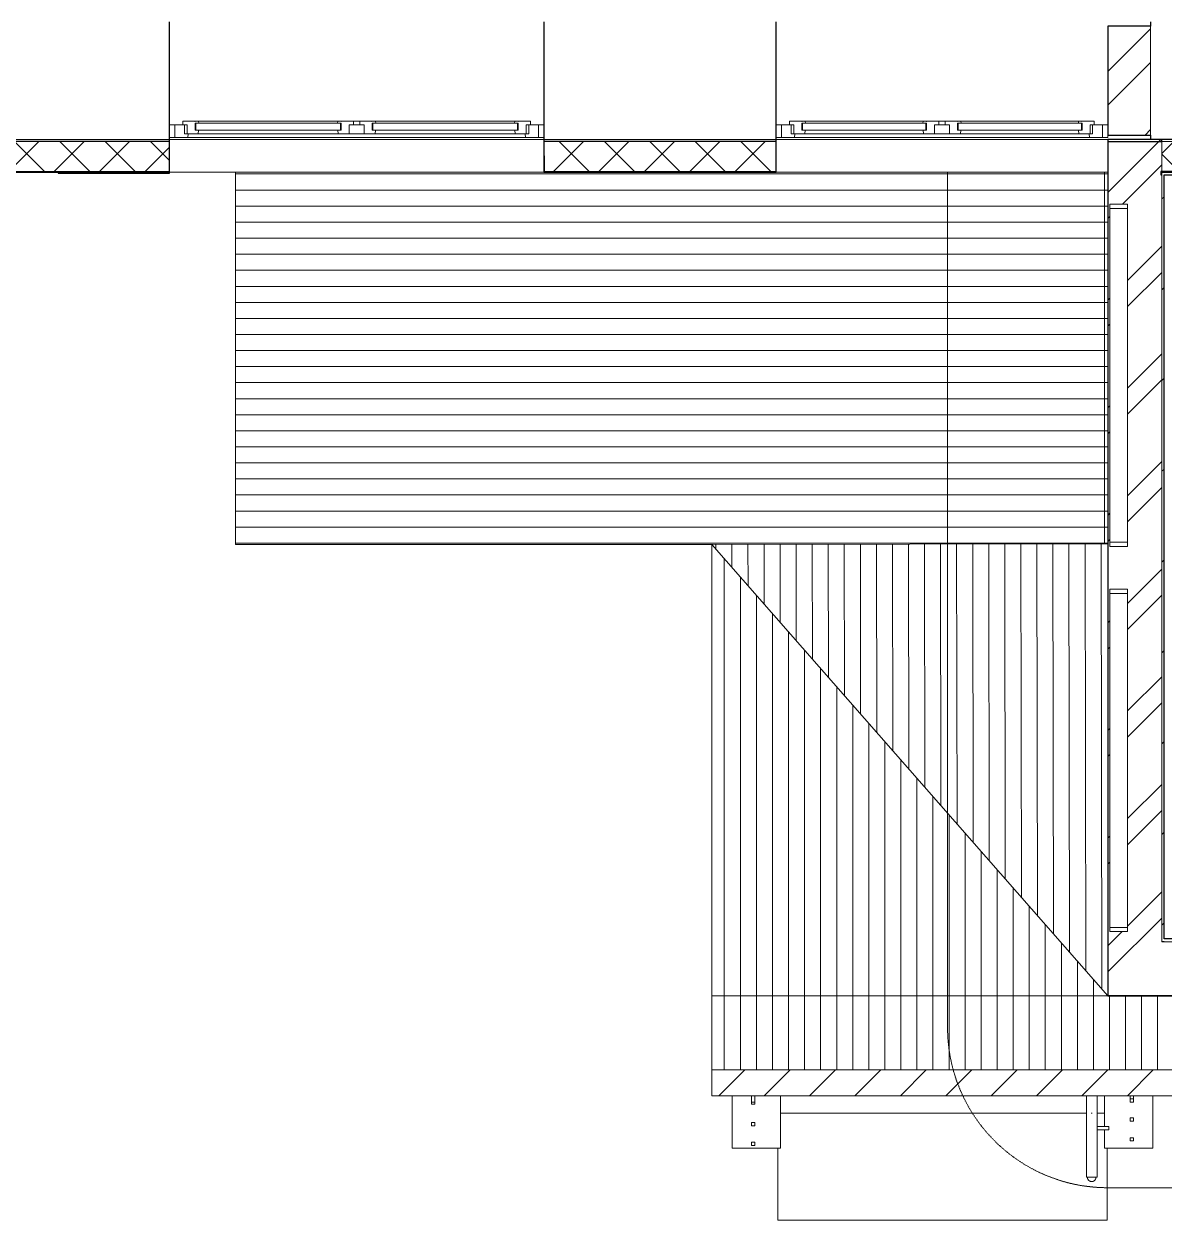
# Model space of a CAD drawing. Header units: millimetres. Extents: x -215207 to 92095, y -30385 to 123050.
# Drawn here: x -155050 to -149722, y 14441 to 20031 of the extents above; entities that cross this region are included whole.
import ezdxf

# ---------------------------------------------------------------- set-up
doc = ezdxf.new("R2010")
doc.units = ezdxf.units.MM
doc.linetypes.add('ADSK_Сверху', pattern=[4.5, 3, -1.5])
for name, color, linetype, lineweight in [('_ Окна', 7, 'Continuous', 9), ('Витраж', 7, 'Continuous', 9), ('Крыша', 7, 'Continuous', 9), ('Крыша штриховка', 7, 'Continuous', 9), ('Лестницы', 7, 'Continuous', 9), ('Линии', 7, 'Continuous', 9), ('Ограждение', 7, 'Continuous', 9), ('Окна', 7, 'Continuous', 9), ('Перекрытие', 7, 'Continuous', 20), ('Стены внутренние', 7, 'Continuous', 20), ('Стены наружные', 7, 'Continuous', 20), ('Стены штриховка', 7, 'Continuous', 9)]:
    doc.layers.add(name, color=color, linetype=linetype, lineweight=lineweight)

# ---------------------------------------------------------------- blocks, each defined once
blk = doc.blocks.new('1 этаж 21082025')
at = {"layer": '_ Окна'}
for p, q in [((45590, -11882), (45565, -11882)), ((45590, -11940), (45590, -11882)), ((45688, -11874), (45685, -11874)), ((45685, -11874), (45685, -11906)), ((45685, -11906), (45688, -11906)), ((46365, -11874), (45688, -11874)), ((45688, -11874), (45688, -11906)), ((45688, -11906), (45688, -11874)), ((45688, -11906), (46365, -11906)), ((46365, -11906), (46365, -11874)), ((46365, -11874), (46365, -11906)), ((46368, -11874), (46365, -11874)), ((46365, -11906), (46368, -11906)), ((46368, -11906), (46368, -11874)), ((46515, -11874), (46512, -11874)), ((46512, -11874), (46512, -11906)), ((46512, -11906), (46515, -11906)), ((47192, -11874), (46515, -11874)), ((46515, -11874), (46515, -11906)), ((46515, -11906), (46515, -11874)), ((46515, -11906), (47192, -11906)), ((47192, -11906), (47192, -11874)), ((47192, -11874), (47192, -11906)), ((47195, -11874), (47192, -11874)), ((47192, -11906), (47195, -11906)), ((47195, -11906), (47195, -11874)), ((47315, -11882), (47290, -11882)), ((47290, -11882), (47290, -11940)), ((48425, -11882), (48400, -11882)), ((48425, -11940), (48425, -11882)), ((48523, -11874), (48520, -11874)), ((48520, -11874), (48520, -11906)), ((48520, -11906), (48523, -11906)), ((49100, -11874), (48523, -11874)), ((48523, -11874), (48523, -11906)), ((48523, -11906), (48523, -11874)), ((48523, -11906), (49100, -11906)), ((49100, -11906), (49100, -11874)), ((49100, -11874), (49100, -11906)), ((49103, -11874), (49100, -11874)), ((49100, -11906), (49103, -11906)), ((49103, -11906), (49103, -11874)), ((49250, -11874), (49247, -11874)), ((49247, -11874), (49247, -11906)), ((49247, -11906), (49250, -11906)), ((49827, -11874), (49250, -11874)), ((49250, -11874), (49250, -11906)), ((49250, -11906), (49250, -11874)), ((49250, -11906), (49827, -11906)), ((49827, -11906), (49827, -11874)), ((49827, -11874), (49827, -11906)), ((49830, -11874), (49827, -11874)), ((49827, -11906), (49830, -11906)), ((49830, -11906), (49830, -11874)), ((49950, -11882), (49925, -11882)), ((49925, -11882), (49925, -11940)), ((45565, -11940), (45590, -11940)), ((47290, -11940), (47315, -11940)), ((48400, -11940), (48425, -11940)), ((49925, -11940), (49950, -11940)), ((49950, -11940), (49950, -11930))]:
    blk.add_line(p, q, dxfattribs=at)
at = {"layer": '_ Окна', "lineweight": 18}
for p, q in [((45628, -11882), (45590, -11882)), ((45590, -11882), (45590, -11940)), ((45684, -11865), (45628, -11865)), ((45628, -11865), (45628, -11882)), ((45628, -11882), (45648, -11882)), ((45636, -11923), (45636, -11882)), ((45648, -11882), (45648, -11923)), ((45685, -11866), (45684, -11865)), ((45686, -11865), (45685, -11866)), ((45685, -11906), (45685, -11874)), ((45685, -11874), (45703, -11874)), ((45703, -11906), (45685, -11906)), ((45700.6, -11865), (45686, -11865)), ((45698.4, -11923), (45703, -11906)), ((45703, -11874), (45700.6, -11865)), ((46352.4, -11865), (46350, -11874)), ((46350, -11874), (46368, -11874)), ((46368, -11906), (46350, -11906)), ((46350, -11906), (46354.6, -11923)), ((46367, -11865), (46352.4, -11865)), ((46368, -11866), (46367, -11865)), ((46369, -11865), (46368, -11866)), ((46368, -11874), (46368, -11906)), ((46425, -11865), (46369, -11865)), ((46405, -11923), (46405, -11882)), ((46405, -11882), (46425, -11882)), ((46425, -11882), (46425, -11865)), ((46511, -11865), (46455, -11865)), ((46455, -11865), (46455, -11882)), ((46455, -11882), (46475, -11882)), ((46475, -11882), (46475, -11923)), ((46512, -11866), (46511, -11865)), ((46513, -11865), (46512, -11866)), ((46512, -11906), (46512, -11874)), ((46512, -11874), (46530, -11874)), ((46530, -11906), (46512, -11906)), ((46527.6, -11865), (46513, -11865)), ((46525.4, -11923), (46530, -11906)), ((46530, -11874), (46527.6, -11865)), ((47179.4, -11865), (47177, -11874)), ((47177, -11874), (47195, -11874)), ((47195, -11906), (47177, -11906)), ((47177, -11906), (47181.6, -11923)), ((47194, -11865), (47179.4, -11865)), ((47195, -11866), (47194, -11865)), ((47196, -11865), (47195, -11866)), ((47195, -11874), (47195, -11906)), ((47252, -11865), (47196, -11865)), ((47232, -11923), (47232, -11882)), ((47232, -11882), (47252, -11882)), ((47244, -11882), (47244, -11923)), ((47252, -11882), (47252, -11865)), ((47290, -11882), (47252, -11882)), ((47290, -11940), (47290, -11882)), ((48463, -11882), (48425, -11882)), ((48425, -11882), (48425, -11940)), ((48519, -11865), (48463, -11865)), ((48463, -11865), (48463, -11882)), ((48463, -11882), (48483, -11882)), ((48471, -11923), (48471, -11882)), ((48483, -11882), (48483, -11923)), ((48520, -11866), (48519, -11865)), ((48521, -11865), (48520, -11866)), ((48520, -11906), (48520, -11874)), ((48520, -11874), (48538, -11874)), ((48538, -11906), (48520, -11906)), ((48535.6, -11865), (48521, -11865)), ((48533.4, -11923), (48538, -11906)), ((48538, -11874), (48535.6, -11865)), ((49087.4, -11865), (49085, -11874)), ((49085, -11874), (49103, -11874)), ((49103, -11906), (49085, -11906)), ((49085, -11906), (49089.6, -11923)), ((49102, -11865), (49087.4, -11865)), ((49103, -11866), (49102, -11865)), ((49104, -11865), (49103, -11866)), ((49103, -11874), (49103, -11906)), ((49160, -11865), (49104, -11865)), ((49140, -11923), (49140, -11882)), ((49140, -11882), (49160, -11882)), ((49160, -11882), (49160, -11865)), ((49246, -11865), (49190, -11865)), ((49190, -11865), (49190, -11882)), ((49190, -11882), (49210, -11882)), ((49210, -11882), (49210, -11923)), ((49247, -11866), (49246, -11865)), ((49248, -11865), (49247, -11866)), ((49247, -11906), (49247, -11874)), ((49247, -11874), (49265, -11874)), ((49265, -11906), (49247, -11906)), ((49262.6, -11865), (49248, -11865)), ((49260.4, -11923), (49265, -11906)), ((49265, -11874), (49262.6, -11865)), ((49814.4, -11865), (49812, -11874)), ((49812, -11874), (49830, -11874)), ((49830, -11906), (49812, -11906)), ((49812, -11906), (49816.6, -11923)), ((49829, -11865), (49814.4, -11865)), ((49830, -11866), (49829, -11865)), ((49831, -11865), (49830, -11866)), ((49830, -11874), (49830, -11906)), ((49887, -11865), (49831, -11865)), ((49867, -11923), (49867, -11882)), ((49867, -11882), (49887, -11882)), ((49879, -11882), (49879, -11923)), ((49887, -11882), (49887, -11865)), ((49925, -11882), (49887, -11882)), ((49925, -11940), (49925, -11882)), ((45590, -11940), (45649.4, -11940)), ((45648, -11923), (45636, -11923)), ((45648, -11923), (45698.4, -11923)), ((45649.4, -11940), (45654, -11923)), ((46354.6, -11923), (46405, -11923)), ((46475, -11923), (46525.4, -11923)), ((47181.6, -11923), (47232, -11923)), ((47226, -11923), (47230.6, -11940)), ((47230.6, -11940), (47290, -11940)), ((47244, -11923), (47232, -11923)), ((48425, -11940), (48484.4, -11940)), ((48483, -11923), (48471, -11923)), ((48483, -11923), (48533.4, -11923)), ((48484.4, -11940), (48489, -11923)), ((49089.6, -11923), (49140, -11923)), ((49210, -11923), (49260.4, -11923)), ((49816.6, -11923), (49867, -11923)), ((49861, -11923), (49865.6, -11940)), ((49865.6, -11940), (49925, -11940)), ((49879, -11923), (49867, -11923))]:
    blk.add_line(p, q, dxfattribs=at)
at = {"layer": 'Витраж', "lineweight": 18}
for p, q in [((48300.3, -16419.2), (48285.3, -16419.2)), ((48285.3, -16419.2), (48285.3, -16449.2)), ((48300.3, -16449.2), (48300.3, -16419.2)), ((50070.3, -16419.2), (50055.3, -16419.2)), ((50055.3, -16419.2), (50055.3, -16433.6)), ((50070.3, -16433.6), (50055.3, -16433.6)), ((50055.3, -16433.6), (50055.3, -16449.2)), ((50055.3, -16433.6), (50070.3, -16433.6)), ((50070.3, -16433.6), (50070.3, -16419.2)), ((50070.3, -16449.2), (50070.3, -16433.6)), ((48285.3, -16449.2), (48300.3, -16449.2)), ((50055.3, -16449.2), (50070.3, -16449.2)), ((48300.3, -16636.5), (48285.3, -16636.5)), ((48285.3, -16636.5), (48285.3, -16651.5)), ((48285.3, -16651.5), (48300.3, -16651.5)), ((48300.3, -16651.5), (48300.3, -16636.5)), ((50070.3, -16615), (50055.3, -16615)), ((50055.3, -16615), (50055.3, -16630)), ((50055.3, -16630), (50070.3, -16630)), ((50070.3, -16630), (50070.3, -16615))]:
    blk.add_line(p, q, dxfattribs=at)
at = {"layer": 'Витраж', "lineweight": 18, "extrusion": (0, 0, -1)}
for p, q in [((48300.3, -16449.2), (48285.3, -16449.2)), ((48285.3, -16449.2), (48285.3, -16459)), ((48285.3, -16459), (48300.3, -16459)), ((48300.3, -16459), (48300.3, -16449.2)), ((48300.3, -16544), (48285.3, -16544)), ((48285.3, -16544), (48285.3, -16559)), ((48300.3, -16559), (48300.3, -16544)), ((50070.3, -16522.5), (50055.3, -16522.5)), ((50055.3, -16522.5), (50055.3, -16537.5)), ((50055.3, -16537.5), (50070.3, -16537.5)), ((50070.3, -16537.5), (50070.3, -16522.5)), ((48285.3, -16559), (48300.3, -16559))]:
    blk.add_line(p, q, dxfattribs=at)
at = {"layer": 'Крыша'}
for p, q in [((45874, -12103), (49950, -12103)), ((45874, -13843), (45874, -12103)), ((48100, -13843), (45874, -13843)), ((48100, -13843), (49950, -13840)), ((48100, -13843), (49950, -15952)), ((48100, -16298.1), (48100, -13843)), ((49950, -15952), (48100, -15952))]:
    blk.add_line(p, q, dxfattribs=at)
at = {"layer": 'Крыша', "lineweight": 18}
for p, q in [((48100, -16298.1), (48100, -16419.2)), ((50260, -16298.1), (48100, -16298.1)), ((48100, -16419.2), (50260, -16419.2))]:
    blk.add_line(p, q, dxfattribs=at)
at = {"layer": 'Крыша', "linetype": 'Continuous'}
for p, q in [((48132.2, -16419.2), (48253.3, -16298.1)), ((48344.3, -16419.2), (48465.4, -16298.1)), ((48556.4, -16419.2), (48677.6, -16298.1)), ((48768.6, -16419.2), (48889.7, -16298.1)), ((48980.7, -16419.2), (49101.8, -16298.1)), ((49192.8, -16419.2), (49313.9, -16298.1)), ((49405, -16419.2), (49526.1, -16298.1)), ((49617.1, -16419.2), (49738.2, -16298.1)), ((49829.2, -16419.2), (49950.3, -16298.1)), ((50041.3, -16419.2), (50162.5, -16298.1))]:
    blk.add_line(p, q, dxfattribs=at)
at = {"layer": 'Крыша штриховка', "linetype": 'Continuous'}
for p, q in [((45874, -12111.3), (49950, -12111.3)), ((45874, -12186.3), (49950, -12186.3)), ((45874, -12261.3), (49950, -12261.3)), ((45874, -12336.3), (49950, -12336.3)), ((45874, -12411.3), (49950, -12411.3)), ((45874, -12486.3), (49950, -12486.3)), ((45874, -12561.3), (49950, -12561.3)), ((45874, -12636.3), (49950, -12636.3)), ((45874, -12711.3), (49950, -12711.3)), ((45874, -12786.3), (49950, -12786.3)), ((45874, -12861.3), (49950, -12861.3)), ((45874, -12936.3), (49950, -12936.3)), ((45874, -13011.3), (49950, -13011.3)), ((45874, -13086.3), (49950, -13086.3)), ((45874, -13161.3), (49950, -13161.3)), ((45874, -13236.3), (49950, -13236.3)), ((45874, -13311.3), (49950, -13311.3)), ((45874, -13386.3), (49950, -13386.3)), ((45874, -13461.3), (49950, -13461.3)), ((45874, -13536.3), (49950, -13536.3)), ((45874, -13611.3), (49950, -13611.3)), ((45874, -13686.3), (49950, -13686.3)), ((45874, -13761.3), (49950, -13761.3)), ((45874, -13836.3), (49950, -13836.3)), ((48118.6, -13843), (48118.6, -13864.2)), ((48193.6, -13842.8), (48193.7, -13949.9)), ((48268.6, -13842.7), (48268.9, -14035.5)), ((48343.6, -13842.6), (48344, -14121.2)), ((48418.6, -13842.5), (48419.2, -14206.8)), ((48493.6, -13842.4), (48494.3, -14292.5)), ((48568.6, -13842.2), (48569.4, -14378.1)), ((48643.6, -13842.1), (48644.6, -14463.8)), ((48718.6, -13842), (48719.7, -14549.5)), ((48793.6, -13841.9), (48794.8, -14635.1)), ((48868.6, -13841.8), (48870, -14720.8)), ((48943.6, -13841.6), (48945.1, -14806.4)), ((49018.6, -13841.5), (49020.3, -14892.1)), ((49093.6, -13841.4), (49095.4, -14977.8)), ((49168.6, -13841.3), (49170.5, -15063.4)), ((49243.6, -13841.1), (49245.7, -15149.1)), ((49318.6, -13841), (49320.8, -15234.7)), ((49393.6, -13840.9), (49396, -15320.4)), ((49468.6, -13840.8), (49471.1, -15406.1)), ((49543.6, -13840.7), (49546.2, -15491.7)), ((49618.6, -13840.5), (49621.4, -15577.4)), ((49693.6, -13840.4), (49696.5, -15663)), ((49768.6, -13840.3), (49771.7, -15748.7)), ((49843.6, -13840.2), (49846.8, -15834.3)), ((49918.6, -13840.1), (49921.9, -15920)), ((48158, -13909.2), (48158, -15952)), ((48233, -13994.7), (48233, -15952)), ((48308, -14080.2), (48308, -15952)), ((48383, -14165.7), (48383, -15952)), ((48458, -14251.2), (48458, -15952)), ((48533, -14336.7), (48533, -15952)), ((48608, -14422.2), (48608, -15952)), ((48683, -14507.7), (48683, -15952)), ((48758, -14593.2), (48758, -15952)), ((48833, -14678.7), (48833, -15952)), ((48908, -14764.2), (48908, -15952)), ((48983, -14849.7), (48983, -15952)), ((49058, -14935.2), (49058, -15952)), ((49133, -15020.7), (49133, -15952)), ((49208, -15106.2), (49208, -15952)), ((49283, -15191.7), (49283, -15952)), ((49358, -15277.2), (49358, -15952)), ((49433, -15362.7), (49433, -15952)), ((49508, -15448.2), (49508, -15952)), ((49583, -15533.7), (49583, -15952)), ((49658, -15619.2), (49658, -15952)), ((49733, -15704.7), (49733, -15952)), ((49808, -15790.2), (49808, -15952)), ((49883, -15875.7), (49883, -15952)), ((48158, -15952), (48158, -16298.1)), ((48233, -15952), (48233, -16298.1)), ((48308, -15952), (48308, -16298.1)), ((48383, -15952), (48383, -16298.1)), ((48458, -15952), (48458, -16298.1)), ((48533, -15952), (48533, -16298.1)), ((48608, -15952), (48608, -16298.1)), ((48683, -15952), (48683, -16298.1)), ((48758, -15952), (48758, -16298.1)), ((48833, -15952), (48833, -16298.1)), ((48908, -15952), (48908, -16298.1)), ((48983, -15952), (48983, -16298.1)), ((49058, -15952), (49058, -16298.1)), ((49133, -15952), (49133, -16298.1)), ((49208, -15952), (49208, -16298.1)), ((49283, -15952), (49283, -16298.1)), ((49358, -15952), (49358, -16298.1)), ((49433, -15952), (49433, -16298.1)), ((49508, -15952), (49508, -16298.1)), ((49583, -15952), (49583, -16298.1)), ((49658, -15952), (49658, -16298.1)), ((49733, -15952), (49733, -16298.1)), ((49808, -15952), (49808, -16298.1)), ((49883, -15952), (49883, -16298.1)), ((49958, -15952), (49958, -16298.1)), ((50033, -15952), (50033, -16298.1)), ((50108, -15952), (50108, -16298.1)), ((50183, -15952), (50183, -16298.1))]:
    blk.add_line(p, q, dxfattribs=at)
at = {"layer": 'Лестницы'}
for p, q in [((49849.8, -16500), (48420.8, -16500)), ((49849.8, -16500), (48420.8, -16500)), ((49935, -16500), (49899.8, -16500)), ((49935, -16500), (49899.8, -16500)), ((48407.8, -16664.5), (48407.8, -17000)), ((49947.8, -17000), (49947.8, -16664.5)), ((48407.8, -17000), (49947.8, -17000))]:
    blk.add_line(p, q, dxfattribs=at)
at = {"layer": 'Линии', "linetype": 'ADSK_Сверху'}
for p, q in [((49201.3, -12102), (49201.3, -16100)), ((49950, -16848.7), (56182, -16848.7))]:
    blk.add_line(p, q, dxfattribs=at)
blk.add_arc((49950, -16100), 748.7, 180, 270, dxfattribs=at)
at = {"layer": 'Ограждение'}
for p, q in [((49849.8, -16419.2), (49849.8, -16508.3)), ((49849.8, -16419.2), (49849.8, -16500)), ((49899.8, -16508.3), (49899.8, -16419.2)), ((49899.8, -16419.2), (49899.8, -16500)), ((49849.8, -16500), (49849.8, -16800)), ((49849.8, -16508.3), (49849.8, -16800)), ((49899.8, -16500), (49899.8, -16800)), ((49899.8, -16800), (49899.8, -16508.3)), ((49954.8, -16562.6), (49899.8, -16562.6)), ((49899.8, -16577.6), (49954.8, -16577.6)), ((49954.8, -16570.1), (49954.8, -16562.6)), ((49954.8, -16577.6), (49954.8, -16570.1)), ((49899.8, -16800), (49849.8, -16800)), ((49854.8, -16800.2), (49854.8, -16800)), ((49854.8, -16801), (49854.8, -16800.2)), ((49854.8, -16801.8), (49854.8, -16801)), ((49854.9, -16802.6), (49854.8, -16801.8)), ((49855.1, -16803.4), (49854.9, -16802.6)), ((49855.2, -16804.2), (49855.1, -16803.4)), ((49855.4, -16805), (49855.2, -16804.2)), ((49855.6, -16805.7), (49855.4, -16805)), ((49855.8, -16806.5), (49855.6, -16805.7)), ((49856.1, -16807.2), (49855.8, -16806.5)), ((49856.4, -16808), (49856.1, -16807.2)), ((49856.8, -16808.7), (49856.4, -16808)), ((49857.1, -16809.4), (49856.8, -16808.7)), ((49857.5, -16810.1), (49857.1, -16809.4)), ((49857.9, -16810.8), (49857.5, -16810.1)), ((49858.4, -16811.5), (49857.9, -16810.8)), ((49858.8, -16812.1), (49858.4, -16811.5)), ((49859.3, -16812.7), (49858.8, -16812.1)), ((49859.9, -16813.3), (49859.3, -16812.7)), ((49860.4, -16813.9), (49859.9, -16813.3)), ((49861, -16814.5), (49860.4, -16813.9)), ((49861.6, -16815), (49861, -16814.5)), ((49862.2, -16815.6), (49861.6, -16815)), ((49862.8, -16816), (49862.2, -16815.6)), ((49863.5, -16816.5), (49862.8, -16816)), ((49864.1, -16816.9), (49863.5, -16816.5)), ((49864.8, -16817.4), (49864.1, -16816.9)), ((49865.5, -16817.7), (49864.8, -16817.4)), ((49866.2, -16818.1), (49865.5, -16817.7)), ((49867, -16818.4), (49866.2, -16818.1)), ((49867.7, -16818.7), (49867, -16818.4)), ((49868.5, -16819), (49867.7, -16818.7)), ((49869.2, -16819.2), (49868.5, -16819)), ((49870, -16819.4), (49869.2, -16819.2)), ((49870.8, -16819.6), (49870, -16819.4)), ((49871.6, -16819.7), (49870.8, -16819.6)), ((49872.4, -16819.9), (49871.6, -16819.7)), ((49872.4, -16800), (49877.1, -16800)), ((49873.2, -16819.9), (49872.4, -16819.9)), ((49874, -16820), (49873.2, -16819.9)), ((49874.8, -16820), (49874, -16820)), ((49875, -16820), (49874.8, -16820)), ((49875.8, -16820), (49875, -16820)), ((49876.6, -16819.9), (49875.8, -16820)), ((49877.4, -16819.8), (49876.6, -16819.9)), ((49878.2, -16819.7), (49877.4, -16819.8)), ((49878.9, -16819.6), (49878.2, -16819.7)), ((49879.7, -16819.4), (49878.9, -16819.6)), ((49880.5, -16819.2), (49879.7, -16819.4)), ((49881.3, -16818.9), (49880.5, -16819.2)), ((49882, -16818.6), (49881.3, -16818.9)), ((49882.7, -16818.3), (49882, -16818.6)), ((49883.5, -16818), (49882.7, -16818.3)), ((49884.2, -16817.6), (49883.5, -16818)), ((49884.9, -16817.2), (49884.2, -16817.6)), ((49885.6, -16816.8), (49884.9, -16817.2)), ((49886.2, -16816.4), (49885.6, -16816.8)), ((49886.9, -16815.9), (49886.2, -16816.4)), ((49887.5, -16815.4), (49886.9, -16815.9)), ((49888.1, -16814.9), (49887.5, -16815.4)), ((49888.7, -16814.3), (49888.1, -16814.9)), ((49889.3, -16813.8), (49888.7, -16814.3)), ((49889.8, -16813.2), (49889.3, -16813.8)), ((49890.3, -16812.6), (49889.8, -16813.2)), ((49890.8, -16811.9), (49890.3, -16812.6)), ((49891.3, -16811.3), (49890.8, -16811.9)), ((49891.7, -16810.6), (49891.3, -16811.3)), ((49892.1, -16809.9), (49891.7, -16810.6)), ((49892.5, -16809.2), (49892.1, -16809.9)), ((49892.9, -16808.5), (49892.5, -16809.2)), ((49893.2, -16807.8), (49892.9, -16808.5)), ((49893.5, -16807), (49893.2, -16807.8)), ((49893.7, -16806.3), (49893.5, -16807)), ((49894, -16805.5), (49893.7, -16806.3)), ((49894.2, -16804.8), (49894, -16805.5)), ((49894.4, -16804), (49894.2, -16804.8)), ((49894.5, -16803.2), (49894.4, -16804)), ((49894.6, -16802.4), (49894.5, -16803.2)), ((49894.7, -16801.6), (49894.6, -16802.4)), ((49894.8, -16800), (49894.7, -16800.8)), ((49894.7, -16800.8), (49894.7, -16801.6))]:
    blk.add_line(p, q, dxfattribs=at)
blk.add_open_spline([(49872.9, -16500), (49873.5, -16500), (49874.8, -16500), (49876, -16500), (49876.6, -16500)], degree=3, dxfattribs=at)
at = {"layer": 'Окна'}
for p, q in [((45686, -11865), (45684, -11865)), ((46352.4, -11865), (45700.6, -11865)), ((46369, -11865), (46367, -11865)), ((46425, -11865), (46455, -11865)), ((46455, -11882), (46425, -11882)), ((46513, -11865), (46511, -11865)), ((47179.4, -11865), (46527.6, -11865)), ((47196, -11865), (47194, -11865)), ((48521, -11865), (48519, -11865)), ((49087.4, -11865), (48535.6, -11865)), ((49104, -11865), (49102, -11865)), ((49160, -11865), (49190, -11865)), ((49190, -11882), (49160, -11882)), ((49248, -11865), (49246, -11865)), ((49814.4, -11865), (49262.6, -11865)), ((49831, -11865), (49829, -11865)), ((45649.4, -11940), (47230.6, -11940)), ((45698.4, -11923), (46354.6, -11923)), ((46475, -11923), (46405, -11923)), ((46525.4, -11923), (47181.6, -11923)), ((48484.4, -11940), (49865.6, -11940)), ((48533.4, -11923), (49089.6, -11923)), ((49210, -11923), (49140, -11923)), ((49260.4, -11923), (49816.6, -11923)), ((49960, -12272), (49960, -12252)), ((49960, -12252), (50042, -12252)), ((50042, -12272), (49960, -12272)), ((49960, -13832), (49960, -12272)), ((49960, -12272), (50042, -12272)), ((50042, -12252), (50042, -12272)), ((50042, -12272), (50042, -13832)), ((49960, -13852), (49960, -13832)), ((49960, -13832), (50042, -13832)), ((50042, -13832), (49960, -13832)), ((50042, -13852), (49960, -13852)), ((50042, -13832), (50042, -13852)), ((49960, -14072), (49960, -14052)), ((49960, -14052), (50042, -14052)), ((50042, -14072), (49960, -14072)), ((49960, -15632), (49960, -14072)), ((49960, -14072), (50042, -14072)), ((50042, -14052), (50042, -14072)), ((50042, -14072), (50042, -15632)), ((49960, -15652), (49960, -15632)), ((49960, -15632), (50042, -15632)), ((50042, -15632), (49960, -15632)), ((50042, -15632), (50042, -15652)), ((50042, -15652), (49960, -15652))]:
    blk.add_line(p, q, dxfattribs=at)
at = {"layer": 'Перекрытие', "color": 49, "true_color": 0x464646}
for p, q in [((48194.8, -16419.2), (48194.8, -16664.5)), ((48420.8, -16664.5), (48420.8, -16419.2)), ((49935, -16419.2), (49935, -16562.8)), ((50160.8, -16664.5), (50160.8, -16419.2)), ((49935, -16577.3), (49935, -16664.5)), ((48194.8, -16664.5), (48420.8, -16664.5)), ((49935, -16664.5), (50160.8, -16664.5))]:
    blk.add_line(p, q, dxfattribs=at)
at = {"layer": 'Стены внутренние', "lineweight": 30}
for p, q in [((45565, -11950), (45565, -11400)), ((47315, -11400), (47315, -11950)), ((48400, -11950), (48400, -11400)), ((50150, -11400), (50150, -11420)), ((44525, -11950), (45565, -11950)), ((45565, -12102), (45565, -11960)), ((47315, -11950), (48400, -11950)), ((47315, -11960), (47315, -12102)), ((48400, -12102), (48400, -11960)), ((49950, -11960), (49950, -15952)), ((50150, -11930), (50150, -11950)), ((50202, -11960), (50202, -11950)), ((44525, -12102), (45045, -12102)), ((47315, -12102), (48400, -12102)), ((50202, -12102), (53898, -12102)), ((50202, -12115), (50202, -12102)), ((50212.8, -15700), (50202, -15700)), ((49950, -15952), (52047.4, -15952))]:
    blk.add_line(p, q, dxfattribs=at)
at = {"layer": 'Стены внутренние'}
for p, q in [((50150, -11420), (50150, -11930)), ((47315, -11950), (45565, -11950)), ((49950, -11950), (48400, -11950)), ((47315, -12102), (45565, -12102)), ((49950, -12102), (48400, -12102))]:
    blk.add_line(p, q, dxfattribs=at)
at = {"layer": 'Стены внутренние', "linetype": 'Continuous', "lineweight": 9}
for p, q in [((44814.6, -12100), (44954.6, -11960)), ((44980.4, -12100), (44840.4, -11960)), ((45026.8, -12100), (45166.8, -11960)), ((45192.6, -12100), (45052.6, -11960)), ((45238.9, -12100), (45378.9, -11960)), ((45404.7, -12100), (45264.7, -11960)), ((45563, -12046.2), (45476.8, -11960)), ((47360.2, -12100), (47500.2, -11960)), ((47526, -12100), (47386, -11960)), ((47572.3, -12100), (47712.3, -11960)), ((47738.2, -12100), (47598.2, -11960)), ((47784.5, -12100), (47924.5, -11960)), ((47950.3, -12100), (47810.3, -11960)), ((47996.6, -12100), (48136.6, -11960)), ((48162.4, -12100), (48022.4, -11960)), ((48208.7, -12100), (48348.7, -11960)), ((48374.6, -12100), (48234.6, -11960)), ((49952, -12196.3), (50198.3, -11950)), ((50202, -12015.9), (50257.9, -11960)), ((45451, -12100), (45565, -11986)), ((50283.7, -12100), (50202, -12018.3)), ((50018.2, -12252), (50202, -12068.2)), ((48322.7, -12102), (48321.5, -12100)), ((49952, -12318.2), (49960, -12310.2)), ((50042, -12609.2), (50202, -12449.2)), ((49952, -12573.3), (49950, -12576.7)), ((50042, -12731.1), (50202, -12571.1)), ((49952, -12699.2), (49960, -12691.2)), ((49952, -12821.1), (49960, -12813.1)), ((50042, -13112.1), (50202, -12952.1)), ((50042, -13234), (50202, -13074)), ((49952, -13202.1), (49960, -13194.1)), ((49952, -13324), (49960, -13316)), ((50042, -13615), (50202, -13455)), ((50042, -13736.9), (50202, -13576.9)), ((49952, -13705), (49960, -13697)), ((49952, -13826.9), (49960, -13818.9)), ((50042, -14117.9), (50202, -13957.9)), ((50042, -14239.8), (50202, -14079.8)), ((49952, -14207.9), (49960, -14199.9)), ((49952, -14314.5), (49950, -14311)), ((49952, -14329.8), (49960, -14321.8)), ((50042, -14620.8), (50202, -14460.8)), ((50042, -14742.7), (50202, -14582.7)), ((49952, -14710.8), (49960, -14702.8)), ((49952, -14832.7), (49960, -14824.7)), ((50042, -15123.7), (50202, -14963.7)), ((50042, -15245.6), (50202, -15085.6)), ((49952, -15213.7), (49960, -15205.7)), ((49952, -15335.6), (49960, -15327.6)), ((50042, -15626.6), (50202, -15466.6)), ((49952, -15838.5), (50202, -15588.5)), ((49951.9, -15621.5), (49950, -15624.7)), ((49952, -15716.6), (50016.6, -15652)), ((50114.2, -15950), (50113, -15952))]:
    blk.add_line(p, q, dxfattribs=at)
at = {"layer": 'Стены наружные', "lineweight": 30}
for p, q in [((50150, -11420), (49950, -11420)), ((49950, -11420), (49950, -11930)), ((45565, -11960), (45565, -11950)), ((47315, -11950), (47315, -11960)), ((48400, -11960), (48400, -11950)), ((49950, -11930), (50150, -11930)), ((52845, -11950), (49950, -11950)), ((49950, -11950), (49950, -11960)), ((49950, -11960), (50202, -11960)), ((45565, -12102), (45045, -12102)), ((45045, -12102), (45045, -12107)), ((45045, -12107), (45565, -12107)), ((45565, -12107), (45565, -12102)), ((53898, -12100), (50197.8, -12100)), ((50197.8, -12100), (50197.8, -12115)), ((50197.8, -12115), (50202, -12115)), ((50212.8, -12115), (53883, -12115)), ((50212.8, -15685), (50212.8, -12115)), ((53883, -15685), (50212.8, -15685))]:
    blk.add_line(p, q, dxfattribs=at)
at = {"layer": 'Стены наружные', "linetype": 'Continuous', "lineweight": 9}
for p, q in [((49950, -11632.6), (50150, -11432.6)), ((49950, -11789.7), (50150, -11589.7)), ((50124.1, -11930), (50150, -11904.1)), ((50202, -12228.1), (50212.8, -12217.3)), ((50202, -12652.3), (50212.8, -12641.6)), ((50202, -13076.6), (50212.8, -13065.8)), ((50202, -13500.8), (50212.8, -13490.1)), ((50202, -13925.1), (50212.8, -13914.4)), ((50202, -14349.4), (50212.8, -14338.6)), ((50202, -14773.6), (50212.8, -14762.9)), ((50202, -15197.9), (50212.8, -15187.1)), ((50202, -15622.2), (50212.8, -15611.4))]:
    blk.add_line(p, q, dxfattribs=at)
at = {"layer": 'Стены наружные'}
blk.add_line((49935, -13840), (49935, -12102), dxfattribs=at)
at = {"layer": 'Стены штриховка'}
for p, q in [((45565, -11960), (44525, -11960)), ((48400, -11960), (47315, -11960)), ((49952, -15952), (49952, -11950)), ((53898, -11960), (50202, -11960)), ((50202, -11960), (50202, -12102)), ((45565, -12026), (45563, -12026)), ((45563, -12100), (45563, -12026)), ((47317, -12026), (47315, -12026)), ((47317, -12026), (47317, -12100)), ((48400, -12026), (48398, -12026)), ((48398, -12100), (48398, -12026)), ((44527, -12100), (45563, -12100)), ((47317, -12100), (48398, -12100)), ((50202, -15700), (50202, -12115)), ((53898, -15700), (50212.8, -15700)), ((52047.4, -15950), (49950, -15950))]:
    blk.add_line(p, q, dxfattribs=at)

msp = doc.modelspace()

# ---------------------------------------------------------------- block references
msp.add_blockref('1 этаж 21082025', (-199934.8, 31441.4))

doc.saveas('drawing.dxf')
